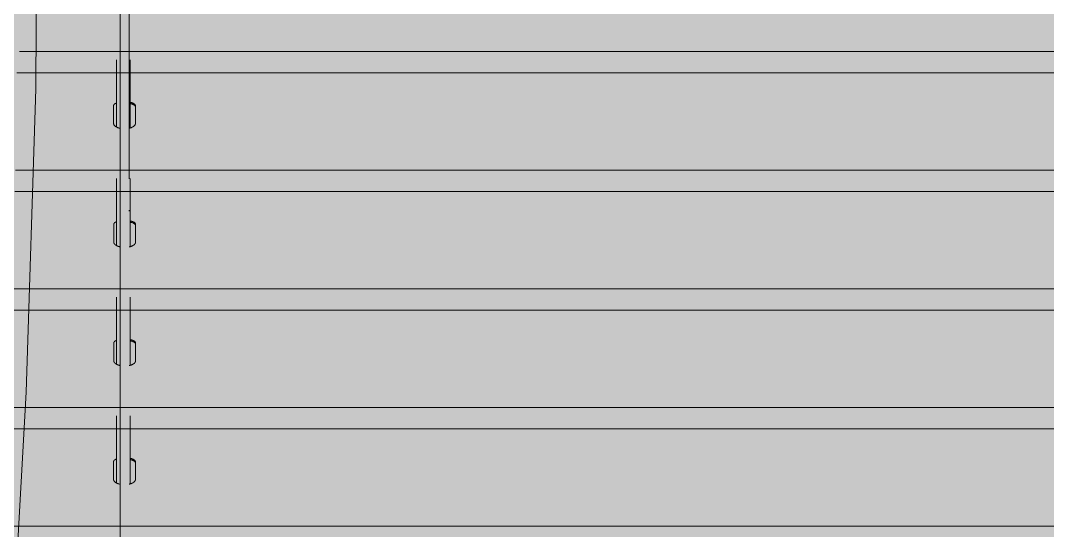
# Model space of a CAD drawing. Header units: millimetres. Extents: x 126 to 12547, y 1644 to 26714.
# Drawn here: x 887.7 to 995.9, y 25696.1 to 25749.8 of the extents above; entities that cross this region are included whole.
import ezdxf

# ---------------------------------------------------------------- set-up
doc = ezdxf.new("R2010")
doc.units = ezdxf.units.MM
doc.layers.add('cono piramide', color=4, linetype='Continuous')
for name, color, linetype, lineweight in [('F_ARREDI_pareti', 1, 'Continuous', 0), ('F_INFISSI', 4, 'Continuous', 5), ('F_MINERAL WALL', 6, 'Continuous', 5), ('F_Tendaggio', 252, 'Continuous', 5), ('F_VETRO', 140, 'Continuous', 5)]:
    doc.layers.add(name, color=color, linetype=linetype, lineweight=lineweight)

# ---------------------------------------------------------------- blocks, each defined once
blk = doc.blocks.new('TENDAGGIO_infisso piccolo_prospetto_fronte')
at = {"layer": 'F_Tendaggio'}
for p, q in [((734476.45, 513844.03), (734718.03, 513844.03)), ((734476.2, 513841.77), (734717.79, 513841.77)), ((734476.04, 513831.53), (734717.62, 513831.53)), ((734475.97, 513829.27), (734717.55, 513829.27)), ((734450.98, 513819.03), (734692.56, 513819.03)), ((734450.98, 513816.78), (734692.56, 513816.78)), ((734450.73, 513806.54), (734692.32, 513806.54)), ((734450.73, 513804.28), (734692.32, 513804.28)), ((734450.57, 513794.04), (734692.16, 513794.04))]:
    blk.add_line(p, q, dxfattribs=at)
for points in [[(734453.27, 514160.27), (734452.36, 514111.97), (734452.51, 514085.45), (734453.28, 514061.88), (734453.87, 514051.9), (734454.53, 514043.39), (734455.36, 514034.9), (734456.35, 514026.78), (734457.52, 514018.82), (734459.85, 514005.82), (734471.09, 513949.07), (734472.66, 513939.68), (734474.06, 513930.27), (734475.21, 513921.3), (734476.17, 513912.31), (734477.06, 513901.48), (734477.69, 513890.72), (734478.12, 513878.93), (734478.34, 513867.13), (734478.18, 513840.09), (734477.17, 513808.16), (734475.64, 513780.45)], [(734488.03, 513830.63), (734488.03, 514149.88)], [(734487.07, 514024.9), (734487.07, 513364.88)], [(734486.68, 513843.14), (734486.68, 513836.08)], [(734488.12, 513843.14), (734488.12, 513835.98)], [(734486.38, 513836.46), (734486.38, 513838.33), (734486.38, 513838.33), (734486.38, 513838.34), (734486.38, 513838.35), (734486.38, 513838.35), (734486.38, 513838.36), (734486.38, 513838.36), (734486.38, 513838.37), (734486.38, 513838.37), (734486.39, 513838.38), (734486.39, 513838.38), (734486.39, 513838.39), (734486.39, 513838.39), (734486.39, 513838.4), (734486.4, 513838.4), (734486.4, 513838.41), (734486.4, 513838.41), (734486.4, 513838.42), (734486.41, 513838.42), (734486.41, 513838.43), (734486.41, 513838.43), (734486.42, 513838.44), (734486.42, 513838.44), (734486.43, 513838.45), (734486.43, 513838.45), (734486.43, 513838.46), (734486.44, 513838.46), (734486.44, 513838.47), (734486.45, 513838.47), (734486.45, 513838.48), (734486.46, 513838.48), (734486.46, 513838.49), (734486.47, 513838.5), (734486.48, 513838.5), (734486.5, 513838.51), (734486.51, 513838.52), (734486.52, 513838.53), (734486.53, 513838.54), (734486.54, 513838.54), (734486.56, 513838.55), (734486.57, 513838.56), (734486.58, 513838.57), (734486.6, 513838.57), (734486.61, 513838.58), (734486.64, 513838.59), (734486.68, 513838.61)], [(734488.12, 513838.68), (734488.18, 513838.67), (734488.24, 513838.66), (734488.27, 513838.65), (734488.29, 513838.64), (734488.32, 513838.63), (734488.35, 513838.62), (734488.39, 513838.61), (734488.4, 513838.6), (734488.42, 513838.59), (734488.44, 513838.58), (734488.46, 513838.58), (734488.47, 513838.57), (734488.49, 513838.56), (734488.51, 513838.55), (734488.52, 513838.54), (734488.53, 513838.53), (734488.55, 513838.52), (734488.56, 513838.51), (734488.57, 513838.51), (734488.59, 513838.5), (734488.6, 513838.49), (734488.6, 513838.48), (734488.61, 513838.48), (734488.61, 513838.47), (734488.62, 513838.47), (734488.62, 513838.46), (734488.63, 513838.46), (734488.63, 513838.45), (734488.63, 513838.45), (734488.64, 513838.44), (734488.64, 513838.44), (734488.65, 513838.43), (734488.65, 513838.43), (734488.65, 513838.42), (734488.66, 513838.42), (734488.66, 513838.41), (734488.66, 513838.41), (734488.66, 513838.4), (734488.67, 513838.4), (734488.67, 513838.39), (734488.67, 513838.39), (734488.67, 513838.38), (734488.68, 513838.38), (734488.68, 513838.37), (734488.68, 513838.37), (734488.68, 513838.36), (734488.68, 513838.36), (734488.68, 513838.35), (734488.68, 513838.35), (734488.68, 513838.34), (734488.68, 513838.33), (734488.68, 513838.33), (734488.68, 513836.79), (734488.68, 513836.44), (734488.68, 513836.43), (734488.68, 513836.43), (734488.68, 513836.43), (734488.68, 513836.42), (734488.68, 513836.42), (734488.68, 513836.42), (734488.68, 513836.41), (734488.68, 513836.41), (734488.68, 513836.4), (734488.68, 513836.39), (734488.67, 513836.39), (734488.67, 513836.38), (734488.67, 513836.37), (734488.67, 513836.36), (734488.67, 513836.36), (734488.66, 513836.35), (734488.66, 513836.34), (734488.65, 513836.33), (734488.65, 513836.32), (734488.64, 513836.31), (734488.64, 513836.3), (734488.63, 513836.29), (734488.62, 513836.28), (734488.62, 513836.27), (734488.61, 513836.26), (734488.6, 513836.25), (734488.59, 513836.24), (734488.58, 513836.23), (734488.58, 513836.22), (734488.57, 513836.21), (734488.56, 513836.21), (734488.55, 513836.2), (734488.54, 513836.19), (734488.53, 513836.18), (734488.51, 513836.16), (734488.49, 513836.15), (734488.48, 513836.14), (734488.46, 513836.13), (734488.44, 513836.11), (734488.42, 513836.1), (734488.39, 513836.09), (734488.37, 513836.07), (734488.34, 513836.06), (734488.32, 513836.05), (734488.3, 513836.04), (734488.27, 513836.03), (734488.25, 513836.02), (734488.22, 513836.01), (734488.19, 513836), (734488.16, 513835.99), (734488.13, 513835.98), (734488.1, 513835.97), (734488.07, 513835.96), (734488.01, 513835.95)], [(734488.68, 513838.19), (734488.68, 513838.2), (734488.68, 513838.2), (734488.68, 513838.21), (734488.68, 513838.22), (734488.68, 513838.22), (734488.68, 513838.23), (734488.68, 513838.23), (734488.68, 513838.24), (734488.68, 513838.25), (734488.67, 513838.25), (734488.67, 513838.26), (734488.67, 513838.26), (734488.67, 513838.27), (734488.66, 513838.27), (734488.66, 513838.28), (734488.66, 513838.29), (734488.65, 513838.29), (734488.65, 513838.3), (734488.65, 513838.3), (734488.64, 513838.31), (734488.64, 513838.31), (734488.63, 513838.32), (734488.63, 513838.32), (734488.62, 513838.33), (734488.62, 513838.33), (734488.61, 513838.34), (734488.61, 513838.35), (734488.6, 513838.35), (734488.6, 513838.36), (734488.59, 513838.36), (734488.58, 513838.37), (734488.58, 513838.37), (734488.56, 513838.38), (734488.55, 513838.39), (734488.53, 513838.4), (734488.52, 513838.41), (734488.5, 513838.42), (734488.48, 513838.43), (734488.47, 513838.44), (734488.45, 513838.45), (734488.43, 513838.46), (734488.41, 513838.46), (734488.38, 513838.48), (734488.34, 513838.49), (734488.3, 513838.51), (734488.25, 513838.52), (734488.21, 513838.53), (734488.17, 513838.54), (734488.12, 513838.55)], [(734487.05, 513835.95), (734487.02, 513835.96), (734486.99, 513835.96), (734486.95, 513835.97), (734486.92, 513835.98), (734486.89, 513835.99), (734486.86, 513836), (734486.83, 513836.01), (734486.8, 513836.02), (734486.77, 513836.04), (734486.75, 513836.05), (734486.72, 513836.06), (734486.69, 513836.07), (734486.67, 513836.09), (734486.65, 513836.1), (734486.62, 513836.11), (734486.6, 513836.13), (734486.59, 513836.14), (734486.57, 513836.15), (734486.56, 513836.16), (734486.55, 513836.17), (734486.54, 513836.17), (734486.53, 513836.18), (734486.51, 513836.19), (734486.5, 513836.2), (734486.49, 513836.21), (734486.48, 513836.22), (734486.47, 513836.23), (734486.47, 513836.24), (734486.46, 513836.25), (734486.45, 513836.26), (734486.44, 513836.27), (734486.43, 513836.28), (734486.43, 513836.29), (734486.42, 513836.31), (734486.41, 513836.32), (734486.41, 513836.33), (734486.4, 513836.34), (734486.4, 513836.34), (734486.4, 513836.35), (734486.4, 513836.35), (734486.4, 513836.36), (734486.39, 513836.36), (734486.39, 513836.37), (734486.39, 513836.37), (734486.39, 513836.38), (734486.39, 513836.38), (734486.39, 513836.39), (734486.38, 513836.4), (734486.38, 513836.4), (734486.38, 513836.41), (734486.38, 513836.41), (734486.38, 513836.42), (734486.38, 513836.42), (734486.38, 513836.43), (734486.38, 513836.43), (734486.38, 513836.44), (734486.38, 513836.44), (734486.38, 513836.45), (734486.38, 513836.46)], [(734486.7, 513830.65), (734486.7, 513823.59)], [(734488.14, 513830.65), (734488.14, 513823.48)], [(734487.07, 513827.33), (734487.07, 513827.23)], [(734488.03, 513827.23), (734488.03, 513827.33)], [(734486.4, 513823.96), (734486.4, 513825.83), (734486.4, 513825.84), (734486.4, 513825.84), (734486.4, 513825.85), (734486.4, 513825.85), (734486.4, 513825.86), (734486.4, 513825.86), (734486.4, 513825.87), (734486.4, 513825.87), (734486.41, 513825.88), (734486.41, 513825.88), (734486.41, 513825.89), (734486.41, 513825.89), (734486.41, 513825.9), (734486.42, 513825.91), (734486.42, 513825.91), (734486.42, 513825.92), (734486.43, 513825.92), (734486.43, 513825.93), (734486.43, 513825.93), (734486.44, 513825.94), (734486.44, 513825.94), (734486.44, 513825.95), (734486.45, 513825.95), (734486.45, 513825.96), (734486.46, 513825.96), (734486.46, 513825.97), (734486.46, 513825.97), (734486.47, 513825.97), (734486.47, 513825.98), (734486.48, 513825.98), (734486.49, 513825.99), (734486.49, 513826), (734486.51, 513826.01), (734486.52, 513826.01), (734486.53, 513826.02), (734486.54, 513826.03), (734486.55, 513826.04), (734486.56, 513826.05), (734486.58, 513826.05), (734486.59, 513826.06), (734486.6, 513826.07), (734486.62, 513826.08), (734486.63, 513826.08), (734486.66, 513826.1), (734486.7, 513826.11)], [(734488.14, 513826.19), (734488.2, 513826.17), (734488.26, 513826.16), (734488.29, 513826.15), (734488.31, 513826.14), (734488.34, 513826.13), (734488.37, 513826.12), (734488.41, 513826.11), (734488.42, 513826.1), (734488.44, 513826.09), (734488.46, 513826.09), (734488.48, 513826.08), (734488.49, 513826.07), (734488.51, 513826.06), (734488.53, 513826.05), (734488.54, 513826.04), (734488.55, 513826.04), (734488.57, 513826.03), (734488.58, 513826.02), (734488.59, 513826.01), (734488.61, 513826), (734488.62, 513825.99), (734488.62, 513825.98), (734488.63, 513825.98), (734488.63, 513825.97), (734488.64, 513825.97), (734488.64, 513825.97), (734488.65, 513825.96), (734488.65, 513825.96), (734488.66, 513825.95), (734488.66, 513825.95), (734488.66, 513825.94), (734488.67, 513825.94), (734488.67, 513825.93), (734488.67, 513825.93), (734488.68, 513825.92), (734488.68, 513825.92), (734488.68, 513825.91), (734488.69, 513825.91), (734488.69, 513825.9), (734488.69, 513825.89), (734488.69, 513825.89), (734488.69, 513825.88), (734488.7, 513825.88), (734488.7, 513825.87), (734488.7, 513825.87), (734488.7, 513825.86), (734488.7, 513825.86), (734488.7, 513825.85), (734488.7, 513825.85), (734488.7, 513825.84), (734488.7, 513825.84), (734488.7, 513825.83), (734488.7, 513824.29), (734488.7, 513823.94), (734488.7, 513823.94), (734488.7, 513823.93), (734488.7, 513823.93), (734488.7, 513823.93), (734488.7, 513823.92), (734488.7, 513823.92), (734488.7, 513823.92), (734488.7, 513823.91), (734488.7, 513823.9), (734488.7, 513823.89), (734488.7, 513823.89), (734488.69, 513823.88), (734488.69, 513823.87), (734488.69, 513823.87), (734488.69, 513823.86), (734488.68, 513823.85), (734488.68, 513823.85), (734488.67, 513823.83), (734488.67, 513823.82), (734488.66, 513823.81), (734488.66, 513823.8), (734488.65, 513823.79), (734488.64, 513823.78), (734488.64, 513823.77), (734488.63, 513823.76), (734488.62, 513823.75), (734488.61, 513823.74), (734488.6, 513823.73), (734488.6, 513823.73), (734488.59, 513823.72), (734488.58, 513823.71), (734488.57, 513823.7), (734488.57, 513823.69), (734488.55, 513823.68), (734488.53, 513823.67), (734488.51, 513823.65), (734488.5, 513823.64), (734488.48, 513823.63), (734488.46, 513823.62), (734488.44, 513823.6), (734488.41, 513823.59), (734488.39, 513823.58), (734488.37, 513823.56), (734488.34, 513823.55), (734488.32, 513823.54), (734488.29, 513823.53), (734488.27, 513823.52), (734488.24, 513823.51), (734488.21, 513823.5), (734488.18, 513823.49), (734488.15, 513823.48), (734488.12, 513823.47), (734488.09, 513823.47), (734488.03, 513823.45)], [(734488.7, 513825.7), (734488.7, 513825.7), (734488.7, 513825.71), (734488.7, 513825.71), (734488.7, 513825.72), (734488.7, 513825.73), (734488.7, 513825.73), (734488.7, 513825.74), (734488.7, 513825.74), (734488.7, 513825.75), (734488.69, 513825.75), (734488.69, 513825.76), (734488.69, 513825.77), (734488.69, 513825.77), (734488.68, 513825.78), (734488.68, 513825.78), (734488.68, 513825.79), (734488.67, 513825.79), (734488.67, 513825.8), (734488.67, 513825.8), (734488.66, 513825.81), (734488.66, 513825.82), (734488.65, 513825.82), (734488.65, 513825.83), (734488.64, 513825.83), (734488.64, 513825.84), (734488.63, 513825.84), (734488.63, 513825.85), (734488.62, 513825.85), (734488.62, 513825.86), (734488.61, 513825.86), (734488.6, 513825.87), (734488.6, 513825.87), (734488.58, 513825.88), (734488.57, 513825.89), (734488.55, 513825.9), (734488.54, 513825.91), (734488.52, 513825.92), (734488.51, 513825.93), (734488.49, 513825.94), (734488.47, 513825.95), (734488.45, 513825.96), (734488.43, 513825.97), (734488.4, 513825.98), (734488.36, 513826), (734488.32, 513826.01), (734488.28, 513826.02), (734488.23, 513826.03), (734488.19, 513826.05), (734488.14, 513826.06)], [(734487.07, 513823.45), (734487.04, 513823.46), (734487.01, 513823.47), (734486.97, 513823.48), (734486.94, 513823.49), (734486.91, 513823.49), (734486.88, 513823.51), (734486.85, 513823.52), (734486.82, 513823.53), (734486.79, 513823.54), (734486.77, 513823.55), (734486.74, 513823.56), (734486.71, 513823.58), (734486.69, 513823.59), (734486.67, 513823.6), (734486.64, 513823.62), (734486.62, 513823.63), (734486.61, 513823.64), (734486.59, 513823.65), (734486.58, 513823.66), (734486.57, 513823.67), (734486.56, 513823.68), (734486.55, 513823.69), (734486.53, 513823.7), (734486.52, 513823.71), (734486.51, 513823.72), (734486.5, 513823.73), (734486.49, 513823.74), (734486.49, 513823.75), (734486.48, 513823.76), (734486.47, 513823.77), (734486.46, 513823.78), (734486.45, 513823.79), (734486.45, 513823.8), (734486.44, 513823.81), (734486.44, 513823.82), (734486.43, 513823.83), (734486.42, 513823.84), (734486.42, 513823.84), (734486.42, 513823.85), (734486.42, 513823.86), (734486.42, 513823.86), (734486.41, 513823.87), (734486.41, 513823.87), (734486.41, 513823.88), (734486.41, 513823.88), (734486.41, 513823.89), (734486.41, 513823.89), (734486.4, 513823.9), (734486.4, 513823.9), (734486.4, 513823.91), (734486.4, 513823.91), (734486.4, 513823.92), (734486.4, 513823.93), (734486.4, 513823.93), (734486.4, 513823.94), (734486.4, 513823.94), (734486.4, 513823.95), (734486.4, 513823.95), (734486.4, 513823.96)], [(734486.7, 513818.15), (734486.7, 513811.09)], [(734488.14, 513818.15), (734488.14, 513810.98)], [(734486.4, 513811.46), (734486.4, 513813.33), (734486.4, 513813.34), (734486.4, 513813.34), (734486.4, 513813.35), (734486.4, 513813.36), (734486.4, 513813.36), (734486.4, 513813.37), (734486.4, 513813.37), (734486.4, 513813.38), (734486.41, 513813.38), (734486.41, 513813.39), (734486.41, 513813.39), (734486.41, 513813.4), (734486.41, 513813.4), (734486.42, 513813.41), (734486.42, 513813.41), (734486.42, 513813.42), (734486.43, 513813.42), (734486.43, 513813.43), (734486.43, 513813.43), (734486.44, 513813.44), (734486.44, 513813.44), (734486.44, 513813.45), (734486.45, 513813.45), (734486.45, 513813.46), (734486.46, 513813.46), (734486.46, 513813.47), (734486.46, 513813.47), (734486.47, 513813.48), (734486.47, 513813.48), (734486.48, 513813.49), (734486.49, 513813.49), (734486.49, 513813.5), (734486.51, 513813.51), (734486.52, 513813.52), (734486.53, 513813.52), (734486.54, 513813.53), (734486.55, 513813.54), (734486.56, 513813.55), (734486.58, 513813.56), (734486.59, 513813.56), (734486.6, 513813.57), (734486.62, 513813.58), (734486.63, 513813.58), (734486.66, 513813.6), (734486.7, 513813.61)], [(734488.14, 513813.69), (734488.2, 513813.68), (734488.26, 513813.66), (734488.29, 513813.65), (734488.31, 513813.64), (734488.34, 513813.64), (734488.37, 513813.63), (734488.41, 513813.61), (734488.42, 513813.6), (734488.44, 513813.6), (734488.46, 513813.59), (734488.48, 513813.58), (734488.49, 513813.57), (734488.51, 513813.56), (734488.53, 513813.56), (734488.54, 513813.55), (734488.55, 513813.54), (734488.57, 513813.53), (734488.58, 513813.52), (734488.59, 513813.51), (734488.61, 513813.5), (734488.62, 513813.49), (734488.62, 513813.49), (734488.63, 513813.48), (734488.63, 513813.48), (734488.64, 513813.47), (734488.64, 513813.47), (734488.65, 513813.46), (734488.65, 513813.46), (734488.66, 513813.45), (734488.66, 513813.45), (734488.66, 513813.44), (734488.67, 513813.44), (734488.67, 513813.43), (734488.67, 513813.43), (734488.68, 513813.42), (734488.68, 513813.42), (734488.68, 513813.41), (734488.69, 513813.41), (734488.69, 513813.4), (734488.69, 513813.4), (734488.69, 513813.39), (734488.69, 513813.39), (734488.7, 513813.38), (734488.7, 513813.38), (734488.7, 513813.37), (734488.7, 513813.37), (734488.7, 513813.36), (734488.7, 513813.36), (734488.7, 513813.35), (734488.7, 513813.34), (734488.7, 513813.34), (734488.7, 513813.33), (734488.7, 513811.79), (734488.7, 513811.45), (734488.7, 513811.44), (734488.7, 513811.44), (734488.7, 513811.43), (734488.7, 513811.43), (734488.7, 513811.43), (734488.7, 513811.42), (734488.7, 513811.42), (734488.7, 513811.41), (734488.7, 513811.4), (734488.7, 513811.4), (734488.7, 513811.39), (734488.69, 513811.38), (734488.69, 513811.38), (734488.69, 513811.37), (734488.69, 513811.36), (734488.68, 513811.35), (734488.68, 513811.35), (734488.67, 513811.34), (734488.67, 513811.33), (734488.66, 513811.32), (734488.66, 513811.31), (734488.65, 513811.29), (734488.64, 513811.28), (734488.64, 513811.27), (734488.63, 513811.26), (734488.62, 513811.26), (734488.61, 513811.25), (734488.6, 513811.24), (734488.6, 513811.23), (734488.59, 513811.22), (734488.58, 513811.21), (734488.57, 513811.2), (734488.57, 513811.2), (734488.55, 513811.18), (734488.53, 513811.17), (734488.51, 513811.16), (734488.5, 513811.14), (734488.48, 513811.13), (734488.46, 513811.12), (734488.44, 513811.11), (734488.41, 513811.09), (734488.39, 513811.08), (734488.37, 513811.07), (734488.34, 513811.06), (734488.32, 513811.04), (734488.29, 513811.03), (734488.27, 513811.02), (734488.24, 513811.01), (734488.21, 513811), (734488.18, 513810.99), (734488.15, 513810.98), (734488.12, 513810.98), (734488.09, 513810.97), (734488.03, 513810.95)], [(734488.7, 513813.2), (734488.7, 513813.2), (734488.7, 513813.21), (734488.7, 513813.22), (734488.7, 513813.22), (734488.7, 513813.23), (734488.7, 513813.23), (734488.7, 513813.24), (734488.7, 513813.24), (734488.7, 513813.25), (734488.69, 513813.26), (734488.69, 513813.26), (734488.69, 513813.27), (734488.69, 513813.27), (734488.68, 513813.28), (734488.68, 513813.28), (734488.68, 513813.29), (734488.67, 513813.3), (734488.67, 513813.3), (734488.67, 513813.31), (734488.66, 513813.31), (734488.66, 513813.32), (734488.65, 513813.32), (734488.65, 513813.33), (734488.64, 513813.33), (734488.64, 513813.34), (734488.63, 513813.35), (734488.63, 513813.35), (734488.62, 513813.36), (734488.62, 513813.36), (734488.61, 513813.37), (734488.6, 513813.37), (734488.6, 513813.38), (734488.58, 513813.39), (734488.57, 513813.4), (734488.55, 513813.41), (734488.54, 513813.42), (734488.52, 513813.43), (734488.51, 513813.44), (734488.49, 513813.44), (734488.47, 513813.45), (734488.45, 513813.46), (734488.43, 513813.47), (734488.4, 513813.48), (734488.36, 513813.5), (734488.32, 513813.51), (734488.28, 513813.52), (734488.23, 513813.54), (734488.19, 513813.55), (734488.14, 513813.56)], [(734487.07, 513810.95), (734487.04, 513810.96), (734487.01, 513810.97), (734486.97, 513810.98), (734486.94, 513810.99), (734486.91, 513811), (734486.88, 513811.01), (734486.85, 513811.02), (734486.82, 513811.03), (734486.79, 513811.04), (734486.77, 513811.05), (734486.74, 513811.07), (734486.71, 513811.08), (734486.69, 513811.09), (734486.67, 513811.11), (734486.64, 513811.12), (734486.62, 513811.13), (734486.61, 513811.14), (734486.59, 513811.15), (734486.58, 513811.16), (734486.57, 513811.17), (734486.56, 513811.18), (734486.55, 513811.19), (734486.53, 513811.2), (734486.52, 513811.21), (734486.51, 513811.22), (734486.5, 513811.23), (734486.49, 513811.24), (734486.49, 513811.25), (734486.48, 513811.26), (734486.47, 513811.27), (734486.46, 513811.28), (734486.45, 513811.29), (734486.45, 513811.3), (734486.44, 513811.31), (734486.44, 513811.32), (734486.43, 513811.33), (734486.42, 513811.34), (734486.42, 513811.35), (734486.42, 513811.35), (734486.42, 513811.36), (734486.42, 513811.36), (734486.41, 513811.37), (734486.41, 513811.37), (734486.41, 513811.38), (734486.41, 513811.38), (734486.41, 513811.39), (734486.41, 513811.4), (734486.4, 513811.4), (734486.4, 513811.41), (734486.4, 513811.41), (734486.4, 513811.42), (734486.4, 513811.42), (734486.4, 513811.43), (734486.4, 513811.43), (734486.4, 513811.44), (734486.4, 513811.44), (734486.4, 513811.45), (734486.4, 513811.45), (734486.4, 513811.46)], [(734486.68, 513805.65), (734486.68, 513798.59)], [(734488.12, 513805.65), (734488.12, 513798.48)], [(734488.12, 513801.19), (734488.18, 513801.18), (734488.24, 513801.16), (734488.27, 513801.15), (734488.29, 513801.15), (734488.32, 513801.14), (734488.35, 513801.13), (734488.39, 513801.11), (734488.4, 513801.11), (734488.42, 513801.1), (734488.44, 513801.09), (734488.46, 513801.08), (734488.47, 513801.07), (734488.49, 513801.07), (734488.51, 513801.06), (734488.52, 513801.05), (734488.53, 513801.04), (734488.55, 513801.03), (734488.56, 513801.02), (734488.57, 513801.01), (734488.59, 513801), (734488.6, 513800.99), (734488.6, 513800.99), (734488.61, 513800.98), (734488.61, 513800.98), (734488.62, 513800.97), (734488.62, 513800.97), (734488.63, 513800.96), (734488.63, 513800.96), (734488.63, 513800.95), (734488.64, 513800.95), (734488.64, 513800.94), (734488.65, 513800.94), (734488.65, 513800.93), (734488.65, 513800.93), (734488.66, 513800.92), (734488.66, 513800.92), (734488.66, 513800.91), (734488.66, 513800.91), (734488.67, 513800.9), (734488.67, 513800.9), (734488.67, 513800.89), (734488.67, 513800.89), (734488.68, 513800.88), (734488.68, 513800.88), (734488.68, 513800.87), (734488.68, 513800.87), (734488.68, 513800.86), (734488.68, 513800.86), (734488.68, 513800.85), (734488.68, 513800.85), (734488.68, 513800.84), (734488.68, 513800.84), (734488.68, 513799.29), (734488.68, 513798.95), (734488.68, 513798.94), (734488.68, 513798.94), (734488.68, 513798.93), (734488.68, 513798.93), (734488.68, 513798.93), (734488.68, 513798.92), (734488.68, 513798.92), (734488.68, 513798.91), (734488.68, 513798.91), (734488.68, 513798.9), (734488.67, 513798.89), (734488.67, 513798.89), (734488.67, 513798.88), (734488.67, 513798.87), (734488.67, 513798.86), (734488.66, 513798.86), (734488.66, 513798.85), (734488.65, 513798.84), (734488.65, 513798.83), (734488.64, 513798.82), (734488.64, 513798.81), (734488.63, 513798.8), (734488.62, 513798.79), (734488.62, 513798.78), (734488.61, 513798.77), (734488.6, 513798.76), (734488.59, 513798.75), (734488.58, 513798.74), (734488.58, 513798.73), (734488.57, 513798.72), (734488.56, 513798.71), (734488.55, 513798.71), (734488.54, 513798.7), (734488.53, 513798.68), (734488.51, 513798.67), (734488.49, 513798.66), (734488.48, 513798.65), (734488.46, 513798.63), (734488.44, 513798.62), (734488.42, 513798.61), (734488.39, 513798.59), (734488.37, 513798.58), (734488.34, 513798.57), (734488.32, 513798.56), (734488.3, 513798.55), (734488.27, 513798.54), (734488.25, 513798.53), (734488.22, 513798.52), (734488.19, 513798.51), (734488.16, 513798.5), (734488.13, 513798.49), (734488.1, 513798.48), (734488.07, 513798.47), (734488.01, 513798.46)], [(734486.38, 513798.96), (734486.38, 513800.84), (734486.38, 513800.84), (734486.38, 513800.85), (734486.38, 513800.85), (734486.38, 513800.86), (734486.38, 513800.86), (734486.38, 513800.87), (734486.38, 513800.87), (734486.38, 513800.88), (734486.39, 513800.88), (734486.39, 513800.89), (734486.39, 513800.89), (734486.39, 513800.9), (734486.39, 513800.9), (734486.4, 513800.91), (734486.4, 513800.91), (734486.4, 513800.92), (734486.4, 513800.92), (734486.41, 513800.93), (734486.41, 513800.93), (734486.41, 513800.94), (734486.42, 513800.94), (734486.42, 513800.95), (734486.43, 513800.95), (734486.43, 513800.96), (734486.43, 513800.96), (734486.44, 513800.97), (734486.44, 513800.97), (734486.45, 513800.98), (734486.45, 513800.98), (734486.46, 513800.99), (734486.46, 513800.99), (734486.47, 513801), (734486.48, 513801.01), (734486.5, 513801.02), (734486.51, 513801.03), (734486.52, 513801.03), (734486.53, 513801.04), (734486.54, 513801.05), (734486.56, 513801.06), (734486.57, 513801.06), (734486.58, 513801.07), (734486.6, 513801.08), (734486.61, 513801.09), (734486.64, 513801.1), (734486.68, 513801.11)], [(734488.68, 513800.7), (734488.68, 513800.71), (734488.68, 513800.71), (734488.68, 513800.72), (734488.68, 513800.72), (734488.68, 513800.73), (734488.68, 513800.74), (734488.68, 513800.74), (734488.68, 513800.75), (734488.68, 513800.75), (734488.67, 513800.76), (734488.67, 513800.76), (734488.67, 513800.77), (734488.67, 513800.78), (734488.66, 513800.78), (734488.66, 513800.79), (734488.66, 513800.79), (734488.65, 513800.8), (734488.65, 513800.8), (734488.65, 513800.81), (734488.64, 513800.81), (734488.64, 513800.82), (734488.63, 513800.83), (734488.63, 513800.83), (734488.62, 513800.84), (734488.62, 513800.84), (734488.61, 513800.85), (734488.61, 513800.85), (734488.6, 513800.86), (734488.6, 513800.86), (734488.59, 513800.87), (734488.58, 513800.87), (734488.58, 513800.88), (734488.56, 513800.89), (734488.55, 513800.9), (734488.53, 513800.91), (734488.52, 513800.92), (734488.5, 513800.93), (734488.48, 513800.94), (734488.47, 513800.95), (734488.45, 513800.96), (734488.43, 513800.96), (734488.41, 513800.97), (734488.38, 513800.99), (734488.34, 513801), (734488.3, 513801.01), (734488.25, 513801.03), (734488.21, 513801.04), (734488.17, 513801.05), (734488.12, 513801.06)], [(734487.05, 513798.45), (734487.02, 513798.46), (734486.99, 513798.47), (734486.95, 513798.48), (734486.92, 513798.49), (734486.89, 513798.5), (734486.86, 513798.51), (734486.83, 513798.52), (734486.8, 513798.53), (734486.77, 513798.54), (734486.75, 513798.55), (734486.72, 513798.57), (734486.69, 513798.58), (734486.67, 513798.59), (734486.65, 513798.61), (734486.62, 513798.62), (734486.6, 513798.64), (734486.59, 513798.64), (734486.57, 513798.65), (734486.56, 513798.66), (734486.55, 513798.67), (734486.54, 513798.68), (734486.53, 513798.69), (734486.51, 513798.7), (734486.5, 513798.71), (734486.49, 513798.72), (734486.48, 513798.73), (734486.47, 513798.74), (734486.47, 513798.75), (734486.46, 513798.76), (734486.45, 513798.77), (734486.44, 513798.78), (734486.43, 513798.79), (734486.43, 513798.8), (734486.42, 513798.81), (734486.41, 513798.82), (734486.41, 513798.83), (734486.4, 513798.84), (734486.4, 513798.85), (734486.4, 513798.85), (734486.4, 513798.86), (734486.4, 513798.86), (734486.39, 513798.87), (734486.39, 513798.88), (734486.39, 513798.88), (734486.39, 513798.89), (734486.39, 513798.89), (734486.39, 513798.9), (734486.38, 513798.9), (734486.38, 513798.91), (734486.38, 513798.91), (734486.38, 513798.92), (734486.38, 513798.92), (734486.38, 513798.93), (734486.38, 513798.93), (734486.38, 513798.94), (734486.38, 513798.95), (734486.38, 513798.95), (734486.38, 513798.96), (734486.38, 513798.96)]]:
    blk.add_lwpolyline(points, dxfattribs=at)
blk = doc.blocks.new('INFISSO L.400 MM_prospetto_fronte')
at = {"layer": 'F_VETRO', "transparency": 33554579}
h = blk.add_hatch(color=153, dxfattribs=at)
h.dxf.hatch_style = 1
h.set_gradient(color1=(102, 153, 204), color2=(251, 252, 254), rotation=45, one_color=1, tint=0.994624)
h.paths.add_polyline_path([(-15858.48, 12715.63), (-16258.48, 12715.63), (-16258.48, 11495.63), (-15858.48, 11495.63)])
blk = doc.blocks.new('RIV.to_pareti e soffitto_slider_armadiature_camera master_sez.......')
at = {"layer": 'F_INFISSI', "true_color": 0x636466}
h = blk.add_hatch(color=251, dxfattribs=at)
h.dxf.hatch_style = 1
h.paths.add_polyline_path([(734352.12, 514201.28), (734352.12, 512921.28), (734812.12, 512921.28), (734812.12, 514201.28)])
h.paths.add_polyline_path([(734382.12, 514171.28), (734782.12, 514171.28), (734782.12, 512951.28), (734382.12, 512951.28)], flags=16)
at = {"layer": 'F_MINERAL WALL', "true_color": 0x636466, "transparency": 33554559}
h = blk.add_hatch(dxfattribs=at)
h.set_pattern_fill('AR-SAND', color=251)
h.set_pattern_definition([(37.5, (2500, 0), (-1.6000313, 48.9413237), [0, -38.608, 0, -43.18, 0, -41.275]), (7.5, (2500, 0), (44.9523283, 71.68251), [0, -20.828, 0, -34.798, 0, -13.335]), (327.5, (2468.76, 0), (79.099237, 0.1437185), [0, -12.7, 0, -45.72, 0, -59.69]), (317.5, (2468.76, 0), (76.355645, 22.2929323), [0, -6.35, 0, -29.972, 0, -34.29])])
h.paths.add_polyline_path([(733693.12, 514601.28), (733693.12, 512521.28), (734878.12, 512521.28), (734878.12, 514601.28)])
h.paths.add_polyline_path([(734822.12, 514211.28), (734822.12, 512911.28), (734342.12, 512911.28), (734342.12, 514211.28)], flags=16)
at = {"color": 1}
blk.add_blockref('INFISSO L.400 MM_prospetto_fronte', (750640.59, 501455.65), dxfattribs=at)
at = {"layer": 'cono piramide', "color": 2, "lineweight": 5}
blk.add_blockref('TENDAGGIO_infisso piccolo_prospetto_fronte', (-21.49, -10), dxfattribs=at)

msp = doc.modelspace()

# ---------------------------------------------------------------- block references
at = {"layer": 'F_ARREDI_pareti', "color": 2, "lineweight": 5}
msp.add_blockref('RIV.to_pareti e soffitto_slider_armadiature_camera master_sez.......', (-733567.34, -488087.48), dxfattribs=at)

doc.saveas('drawing.dxf')
